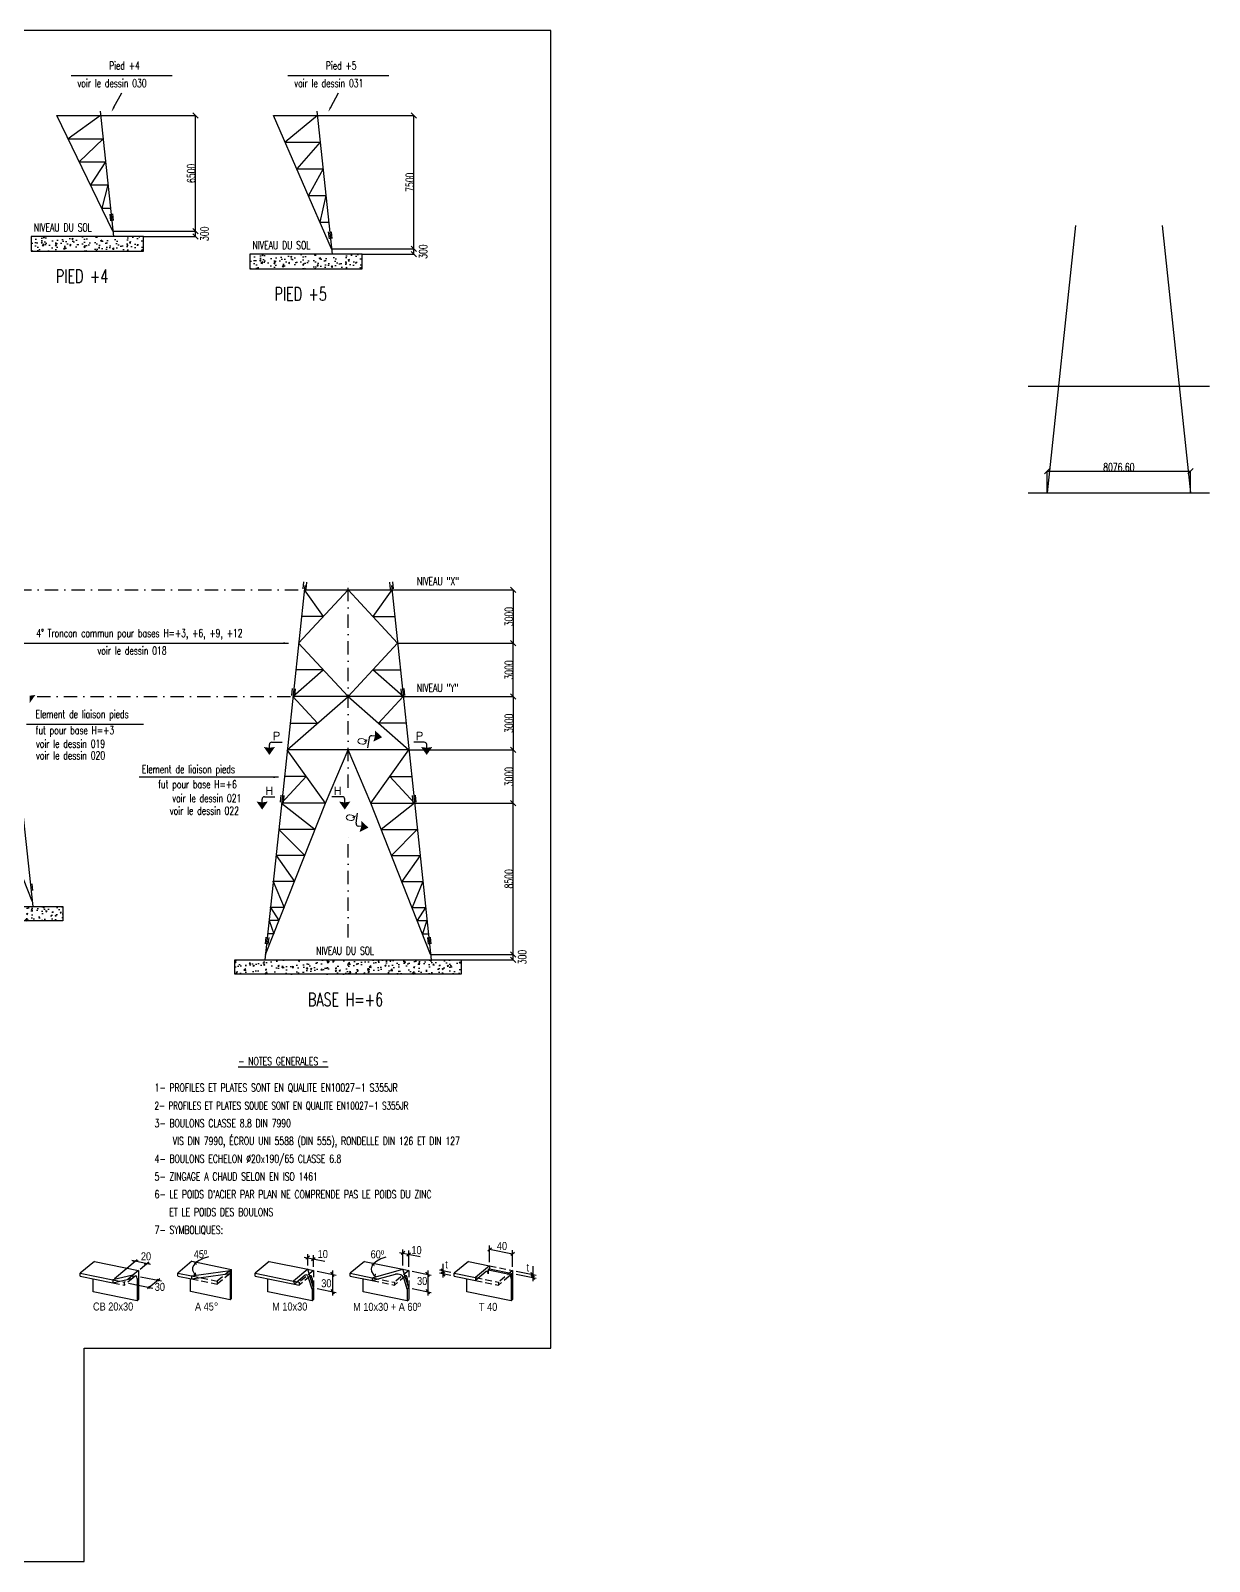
# Model space of a CAD drawing. Header units: metres. Extents: x 3750 to 162459, y 750 to 86850.
# Drawn here: x 96141 to 162459, y 750 to 86850 of the extents above; entities that cross this region are included whole.
import ezdxf
from ezdxf.enums import TextEntityAlignment as Align

# ---------------------------------------------------------------- set-up
doc = ezdxf.new("R2010")
doc.units = ezdxf.units.M
doc.header["$LTSCALE"] = 1500
for name, pattern in [('DASHDOT', [1, 0.5, -0.25, 0, -0.25]), ('HIDDEN', [0.375, 0.25, -0.125]), ('TRATTEGGIATA', [19.05, 12.7, -6.35]), ('TRATTOPUNTO', [25.4, 12.7, -6.35, 0, -6.35])]:
    doc.linetypes.add(name, pattern=pattern)
for name, color, linetype in [('20', 7, 'Continuous'), ('25', 7, 'Continuous'), ('ASSI', 3, 'Continuous'), ('LM', 7, 'Continuous'), ('LS', 7, 'Continuous'), ('LSP', 1, 'Continuous'), ('MZ', 6, 'DASHDOT'), ('QT_MPR', 7, 'Continuous'), ('REDUNDANT', 6, 'TRATTEGGIATA'), ('TXT1', 7, 'Continuous')]:
    doc.layers.add(name, color=color, linetype=linetype)
doc.styles.add('1', font='romans', dxfattribs={"width": 0.7, "height": 45})
doc.styles.add('RD', font='ROMAND8.SHX', dxfattribs={"width": 0.7})
doc.styles.add('RS', font='ROMANS8.shx', dxfattribs={"width": 0.7})
doc.styles.add('txt', font='')
doc.styles.get('txt').set_extended_font_data('Arial Narrow')
doc.dimstyles.new('TRATTO', dxfattribs={"dimscale": 0, "dimtxt": 450, "dimasz": 300, "dimexe": 0, "dimexo": 0.06, "dimgap": 5, "dimtad": 1, "dimzin": 0, "dimdsep": 46, "dimtxsty": 'RS', "dimblk1": 'OBLIQUE', "dimblk2": 'OBLIQUE', "dimsah": 1, "dimcen": 0.09, "dimclrd": 2, "dimclre": 2, "dimclrt": 7, "dimadec": 0, "dimazin": 0, "dimtfac": 1, "dimtix": 1, "dimtmove": 2, "dimatfit": 3, "dimfxl": 1, "dimtolj": 1, "dimtzin": 0, "dimarcsym": 0})

# ---------------------------------------------------------------- blocks, each defined once
blk = doc.blocks.new('_OBLIQUE')
at = {"color": 0, "linetype": 'ByBlock'}
blk.add_line((-0.5, -0.5), (0.5, 0.5), dxfattribs=at)
blk = doc.blocks.new('*D31')
at = {"layer": 'DEFPOINTS', "color": 0, "transparency": 16777216}
for p in [(118644, 34890), (120369, 34590), (123282, 34890)]:
    blk.add_point(p, dxfattribs=at)
at = {"layer": 'LM', "color": 2, "lineweight": -2, "transparency": 16777216}
for p, q in [((118644, 34890), (123282, 34890)), ((120369, 34590), (123282, 34590)), ((123282, 34590), (123282, 34890))]:
    blk.add_line(p, q, dxfattribs=at)
at = {"layer": 'LM', "color": 2, "lineweight": -2, "transparency": 16777216, "xscale": 300, "yscale": 300, "zscale": 300}
for p, rotation in [((123282, 34890), 90), ((123282, 34590), 270)]:
    blk.add_blockref('_OBLIQUE', p, dxfattribs=dict(at, rotation=rotation))
at = {"layer": 'LM', "color": 7, "transparency": 16777216, "insert": (123797, 34740), "char_height": 450, "attachment_point": 5, "rotation": 90, "style": 'RS'}
blk.add_mtext('\\A1;300', dxfattribs=at)
blk = doc.blocks.new('*D30')
at = {"color": 2, "lineweight": -2, "transparency": 16777216}
for p, q in [((117739, 43390), (123282, 43390)), ((123282, 34890), (123282, 43390)), ((118644, 34890), (123282, 34890))]:
    blk.add_line(p, q, dxfattribs=at)
at = {"layer": 'DEFPOINTS', "color": 0, "transparency": 16777216}
for p in [(117739, 43390), (123282, 43390), (118644, 34890)]:
    blk.add_point(p, dxfattribs=at)
at = {"color": 2, "lineweight": -2, "transparency": 16777216, "xscale": 300, "yscale": 300, "zscale": 300}
for p, rotation in [((123282, 43390), 90), ((123282, 34890), 270)]:
    blk.add_blockref('_OBLIQUE', p, dxfattribs=dict(at, rotation=rotation))
at = {"color": 7, "transparency": 16777216, "insert": (123052, 39140), "char_height": 450, "attachment_point": 5, "rotation": 90, "style": 'RS'}
blk.add_mtext('\\A1;8500', dxfattribs=at)
blk = doc.blocks.new('*D32')
at = {"layer": 'DEFPOINTS', "color": 0, "transparency": 16777216}
for p in [(117420, 46390), (123282, 46390), (117739, 43390)]:
    blk.add_point(p, dxfattribs=at)
at = {"layer": 'LS', "color": 2, "lineweight": -2, "transparency": 16777216}
for p, q in [((117420, 46390), (123282, 46390)), ((123282, 43390), (123282, 46390)), ((117739, 43390), (123282, 43390))]:
    blk.add_line(p, q, dxfattribs=at)
at = {"layer": 'LS', "color": 2, "lineweight": -2, "transparency": 16777216, "xscale": 300, "yscale": 300, "zscale": 300}
for p, rotation in [((123282, 46390), 90), ((123282, 43390), 270)]:
    blk.add_blockref('_OBLIQUE', p, dxfattribs=dict(at, rotation=rotation))
at = {"layer": 'LS', "color": 7, "transparency": 16777216, "insert": (123052, 44890), "char_height": 450, "attachment_point": 5, "rotation": 90, "style": 'RS'}
blk.add_mtext('\\A1;3000', dxfattribs=at)
blk = doc.blocks.new('*D38')
at = {"layer": 'DEFPOINTS', "color": 0, "transparency": 16777216}
for p in [(117101, 49390), (117420, 46390), (123282, 46390)]:
    blk.add_point(p, dxfattribs=at)
at = {"layer": 'LS', "color": 2, "lineweight": -2, "transparency": 16777216}
for p, q in [((117101, 49390), (123282, 49390)), ((123282, 49390), (123282, 46390)), ((117420, 46390), (123282, 46390))]:
    blk.add_line(p, q, dxfattribs=at)
at = {"layer": 'LS', "color": 2, "lineweight": -2, "transparency": 16777216, "xscale": 300, "yscale": 300, "zscale": 300}
for p, rotation in [((123282, 49390), 90), ((123282, 46390), 270)]:
    blk.add_blockref('_OBLIQUE', p, dxfattribs=dict(at, rotation=rotation))
at = {"layer": 'LS', "color": 7, "transparency": 16777216, "insert": (123052, 47890), "char_height": 450, "attachment_point": 5, "rotation": 90, "style": 'RS'}
blk.add_mtext('\\A1;3000', dxfattribs=at)
blk = doc.blocks.new('*D49')
at = {"layer": 'DEFPOINTS', "color": 0, "transparency": 16777216}
for p in [(100770, 75571), (102496, 75271), (105409, 75571)]:
    blk.add_point(p, dxfattribs=at)
at = {"layer": 'LM', "color": 2, "lineweight": -2, "transparency": 16777216}
for p, q in [((100770, 75571), (105409, 75571)), ((102496, 75271), (105409, 75271)), ((105409, 75271), (105409, 75571))]:
    blk.add_line(p, q, dxfattribs=at)
at = {"layer": 'LM', "color": 2, "lineweight": -2, "transparency": 16777216, "xscale": 300, "yscale": 300, "zscale": 300}
for p, rotation in [((105409, 75571), 90), ((105409, 75271), 270)]:
    blk.add_blockref('_OBLIQUE', p, dxfattribs=dict(at, rotation=rotation))
at = {"layer": 'LM', "color": 7, "transparency": 16777216, "insert": (105923, 75421), "char_height": 450, "attachment_point": 5, "rotation": 90, "style": 'RS'}
blk.add_mtext('\\A1;300', dxfattribs=at)
blk = doc.blocks.new('*D48')
at = {"color": 2, "lineweight": -2, "transparency": 16777216}
for p, q in [((100079, 82071), (105409, 82071)), ((105409, 75571), (105409, 82071)), ((100770, 75571), (105409, 75571))]:
    blk.add_line(p, q, dxfattribs=at)
at = {"layer": 'DEFPOINTS', "color": 0, "transparency": 16777216}
for p in [(100079, 82071), (105409, 82071), (100770, 75571)]:
    blk.add_point(p, dxfattribs=at)
at = {"color": 2, "lineweight": -2, "transparency": 16777216, "xscale": 300, "yscale": 300, "zscale": 300}
for p, rotation in [((105409, 82071), 90), ((105409, 75571), 270)]:
    blk.add_blockref('_OBLIQUE', p, dxfattribs=dict(at, rotation=rotation))
at = {"color": 7, "transparency": 16777216, "insert": (105179, 78821), "char_height": 450, "attachment_point": 5, "rotation": 90, "style": 'RS'}
blk.add_mtext('\\A1;6500', dxfattribs=at)
blk = doc.blocks.new('*D51')
at = {"layer": 'DEFPOINTS', "color": 0, "transparency": 16777216}
for p in [(113070, 74571), (114796, 74271), (117709, 74571)]:
    blk.add_point(p, dxfattribs=at)
at = {"layer": 'LM', "color": 2, "lineweight": -2, "transparency": 16777216}
for p, q in [((113070, 74571), (117709, 74571)), ((114796, 74271), (117709, 74271)), ((117709, 74271), (117709, 74571))]:
    blk.add_line(p, q, dxfattribs=at)
at = {"layer": 'LM', "color": 2, "lineweight": -2, "transparency": 16777216, "xscale": 300, "yscale": 300, "zscale": 300}
for p, rotation in [((117709, 74571), 90), ((117709, 74271), 270)]:
    blk.add_blockref('_OBLIQUE', p, dxfattribs=dict(at, rotation=rotation))
at = {"layer": 'LM', "color": 7, "transparency": 16777216, "insert": (118223, 74421), "char_height": 450, "attachment_point": 5, "rotation": 90, "style": 'RS'}
blk.add_mtext('\\A1;300', dxfattribs=at)
blk = doc.blocks.new('*D50')
at = {"color": 2, "lineweight": -2, "transparency": 16777216}
for p, q in [((112166, 82071), (117709, 82071)), ((117709, 74571), (117709, 82071)), ((113070, 74571), (117709, 74571))]:
    blk.add_line(p, q, dxfattribs=at)
at = {"layer": 'DEFPOINTS', "color": 0, "transparency": 16777216}
for p in [(112166, 82071), (117709, 82071), (113070, 74571)]:
    blk.add_point(p, dxfattribs=at)
at = {"color": 2, "lineweight": -2, "transparency": 16777216, "xscale": 300, "yscale": 300, "zscale": 300}
for p, rotation in [((117709, 82071), 90), ((117709, 74571), 270)]:
    blk.add_blockref('_OBLIQUE', p, dxfattribs=dict(at, rotation=rotation))
at = {"color": 7, "transparency": 16777216, "insert": (117479, 78321), "char_height": 450, "attachment_point": 5, "rotation": 90, "style": 'RS'}
blk.add_mtext('\\A1;7500', dxfattribs=at)
blk = doc.blocks.new('*D69')
at = {"layer": 'DEFPOINTS', "color": 0, "transparency": 16777216}
for p in [(116782, 52390), (123282, 52390), (117739, 49390)]:
    blk.add_point(p, dxfattribs=at)
at = {"layer": 'LS', "color": 2, "lineweight": -2, "transparency": 16777216}
for p, q in [((116782, 52390), (123282, 52390)), ((123282, 49390), (123282, 52390)), ((117739, 49390), (123282, 49390))]:
    blk.add_line(p, q, dxfattribs=at)
at = {"layer": 'LS', "color": 2, "lineweight": -2, "transparency": 16777216, "xscale": 300, "yscale": 300, "zscale": 300}
for p, rotation in [((123282, 52390), 90), ((123282, 49390), 270)]:
    blk.add_blockref('_OBLIQUE', p, dxfattribs=dict(at, rotation=rotation))
at = {"layer": 'LS', "color": 7, "transparency": 16777216, "insert": (123052, 50890), "char_height": 450, "attachment_point": 5, "rotation": 90, "style": 'RS'}
blk.add_mtext('\\A1;3000', dxfattribs=at)
blk = doc.blocks.new('*D68')
at = {"layer": 'DEFPOINTS', "color": 0, "transparency": 16777216}
for p in [(116463, 55390), (116782, 52390), (123282, 52390)]:
    blk.add_point(p, dxfattribs=at)
at = {"layer": 'LS', "color": 2, "lineweight": -2, "transparency": 16777216}
for p, q in [((116463, 55390), (123282, 55390)), ((123282, 55390), (123282, 52390)), ((116782, 52390), (123282, 52390))]:
    blk.add_line(p, q, dxfattribs=at)
at = {"layer": 'LS', "color": 2, "lineweight": -2, "transparency": 16777216, "xscale": 300, "yscale": 300, "zscale": 300}
for p, rotation in [((123282, 55390), 90), ((123282, 52390), 270)]:
    blk.add_blockref('_OBLIQUE', p, dxfattribs=dict(at, rotation=rotation))
at = {"layer": 'LS', "color": 7, "transparency": 16777216, "insert": (123052, 53890), "char_height": 450, "attachment_point": 5, "rotation": 90, "style": 'RS'}
blk.add_mtext('\\A1;3000', dxfattribs=at)
blk = doc.blocks.new('*D80')
at = {"layer": 'DEFPOINTS', "color": 0, "transparency": 16777216}
for p in [(161403, 62062), (153327, 60843), (161403, 60843)]:
    blk.add_point(p, dxfattribs=at)
at = {"layer": 'LS', "color": 2, "lineweight": -2, "transparency": 16777216}
for p, q in [((153327, 60843), (153327, 62062)), ((153327, 62062), (161403, 62062)), ((161403, 60843), (161403, 62062))]:
    blk.add_line(p, q, dxfattribs=at)
at = {"layer": 'LS', "color": 2, "lineweight": -2, "transparency": 16777216, "xscale": 300, "yscale": 300, "zscale": 300, "rotation": 180}
blk.add_blockref('_OBLIQUE', (153327, 62062), dxfattribs=at)
at = {"layer": 'LS', "color": 2, "lineweight": -2, "transparency": 16777216, "xscale": 300, "yscale": 300, "zscale": 300}
blk.add_blockref('_OBLIQUE', (161403, 62062), dxfattribs=at)
at = {"layer": 'LS', "color": 7, "transparency": 16777216, "insert": (157365, 62292), "char_height": 450, "attachment_point": 5, "style": 'RS'}
blk.add_mtext('\\A1;8076.60', dxfattribs=at)

msp = doc.modelspace()

# ---------------------------------------------------------------- hatches: boundary and pattern name
at = {"layer": 'LS'}
h = msp.add_hatch(dxfattribs=at)
h.set_pattern_fill('AR-CONC', color=3, scale=112.501668, style=0)
h.set_pattern_definition([(50, (-293523.1, 4144.8), (806.9297, -70.5972), [84.3763, -928.1388]), (355, (-293523.1, 4144.8), (-156.0976, 846.2287), [67.501, -742.511]), (100.4514, (-293455.9, 4138.9), (650.8327, 775.631), [71.7088, -788.7966]), (46.1842, (-293523.1, 4369.8), (1200.664, -186.2117), [126.5644, -1392.208]), (96.6356, (-293423.1, 4354.3), (1051.511, 1095.899), [107.563, -1183.1947]), (351.1842, (-293523.1, 4369.8), (1051.5103, 1095.8997), [101.2515, -1113.7665]), (21, (-293410.6, 4313.6), (671.5304, -452.953), [84.3763, -928.1388]), (326, (-293410.6, 4313.6), (273.7338, 815.8059), [67.501, -742.511]), (71.4514, (-293354.65, 4275.8), (945.2645, 362.8522), [71.7088, -788.7966]), (37.5, (-293523.12, 4144.82), (13.68004, 374.51114), [0, -733.5109, 0, -753.7612, 0, -745.32355]), (7.5, (-293523.1, 4144.8), (295.9576, 443.71976), [0, -429.75637, 0, -716.63563, 0, -284.0667]), (327.5, (-293774, 4144.82), (600.55915, -25.3746), [0, -281.25417, 0, -877.513, 0, -1164.39227]), (317.5, (-293886.5, 4144.8), (656.0942, 112.6198), [0, -365.6304, 0, -582.75864, 0, -826.8873])])
h.paths.add_polyline_path([(96179.693, 75271.336), (96179.693, 74451.305), (102495.793, 74451.305), (102495.793, 75271.336)])
h = msp.add_hatch(dxfattribs=at)
h.set_pattern_fill('AR-CONC', color=3, scale=112.501668, style=0)
h.set_pattern_definition([(50, (-281223.1, 3144.8), (806.9297, -70.5972), [84.3763, -928.1388]), (355, (-281223.1, 3144.8), (-156.0976, 846.2287), [67.501, -742.511]), (100.4514, (-281155.9, 3138.9), (650.8327, 775.631), [71.7088, -788.7966]), (46.1842, (-281223.1, 3369.8), (1200.664, -186.2117), [126.5644, -1392.208]), (96.6356, (-281123.1, 3354.3), (1051.511, 1095.899), [107.563, -1183.1947]), (351.1842, (-281223.1, 3369.8), (1051.5103, 1095.8997), [101.2515, -1113.7665]), (21, (-281110.6, 3313.6), (671.5304, -452.953), [84.3763, -928.1388]), (326, (-281110.6, 3313.6), (273.7338, 815.8059), [67.501, -742.511]), (71.4514, (-281054.65, 3275.8), (945.2645, 362.8522), [71.7088, -788.7966]), (37.5, (-281223.1, 3144.82), (13.68004, 374.51114), [0, -733.5109, 0, -753.7612, 0, -745.32355]), (7.5, (-281223.1, 3144.8), (295.9576, 443.71976), [0, -429.75637, 0, -716.63563, 0, -284.0667]), (327.5, (-281474, 3144.82), (600.55915, -25.3746), [0, -281.25417, 0, -877.513, 0, -1164.39227]), (317.5, (-281586.5, 3144.8), (656.0942, 112.6198), [0, -365.6304, 0, -582.75864, 0, -826.8873])])
h.paths.add_polyline_path([(108479.695, 74271.336), (108479.695, 73451.305), (114795.795, 73451.305), (114795.795, 74271.336)])
h = msp.add_hatch(dxfattribs=at)
h.set_pattern_fill('AR-CONC', color=3, scale=112.501668, style=0)
h.set_pattern_definition([(50, (-263874.8, -33536.5), (806.9297, -70.5972), [84.3763, -928.1388]), (355, (-263874.8, -33536.5), (-156.0976, 846.2287), [67.501, -742.511]), (100.4514, (-263807.5, -33542.4), (650.8327, 775.631), [71.7088, -788.7966]), (46.1842, (-263874.8, -33311.5), (1200.664, -186.2117), [126.5644, -1392.208]), (96.6356, (-263774.7, -33327), (1051.511, 1095.899), [107.563, -1183.1947]), (351.1842, (-263874.8, -33311.5), (1051.5103, 1095.8997), [101.2515, -1113.7665]), (21, (-263762.3, -33367.75), (671.5304, -452.953), [84.3763, -928.1388]), (326, (-263762.3, -33367.75), (273.7338, 815.8059), [67.501, -742.511]), (71.4514, (-263706.3, -33405.5), (945.2645, 362.8522), [71.7088, -788.7966]), (37.5, (-263874.77, -33536.5), (13.68004, 374.51114), [0, -733.5109, 0, -753.7612, 0, -745.32355]), (7.5, (-263874.77, -33536.5), (295.9576, 443.71976), [0, -429.75637, 0, -716.63563, 0, -284.0667]), (327.5, (-264125.65, -33536.5), (600.55915, -25.3746), [0, -281.2542, 0, -877.513, 0, -1164.39227]), (317.5, (-264238.15, -33536.5), (656.0942, 112.6198), [0, -365.6304, 0, -582.75864, 0, -826.8873])])
h.paths.add_polyline_path([(97951.049, 37590.019), (85848.887, 37590.019), (85848.887, 36769.988), (97951.049, 36769.988)])
h = msp.add_hatch(dxfattribs=at)
h.set_pattern_fill('AR-CONC', color=3, scale=112.501668, style=0)
h.set_pattern_definition([(50, (-242094.95, -36536.5), (806.9297, -70.5972), [84.3763, -928.1388]), (355, (-242094.95, -36536.5), (-156.0976, 846.2287), [67.501, -742.511]), (100.4514, (-242027.7, -36542.4), (650.8327, 775.631), [71.7088, -788.7966]), (46.1842, (-242095, -36311.5), (1200.664, -186.2117), [126.5644, -1392.208]), (96.6356, (-241994.9, -36327), (1051.511, 1095.899), [107.563, -1183.1947]), (351.1842, (-242095, -36311.5), (1051.5103, 1095.8997), [101.2515, -1113.7665]), (21, (-241982.45, -36367.75), (671.5304, -452.953), [84.3763, -928.1388]), (326, (-241982.45, -36367.75), (273.7338, 815.8059), [67.501, -742.511]), (71.4514, (-241926.5, -36405.5), (945.2645, 362.8522), [71.7088, -788.7966]), (37.5, (-242094.95, -36536.5), (13.68004, 374.51114), [0, -733.5109, 0, -753.7612, 0, -745.32355]), (7.5, (-242094.95, -36536.5), (295.9576, 443.71976), [0, -429.75637, 0, -716.63563, 0, -284.0667]), (327.5, (-242345.83, -36536.5), (600.55915, -25.3746), [0, -281.2542, 0, -877.513, 0, -1164.39227]), (317.5, (-242458.33, -36536.5), (656.0942, 112.6198), [0, -365.6304, 0, -582.75864, 0, -826.8873])])
h.paths.add_polyline_path([(120369.166, 34590.019), (107628.705, 34590.019), (107628.705, 33769.988), (120369.166, 33769.988)])

# ---------------------------------------------------------------- linework, layer by layer
at = {"color": 6}
for p, q in [((100770.244, 75571.336), (97614.924, 82071.336)), ((97614.924, 82071.336), (100078.754, 82071.336)), ((113070.245, 74571.336), (109808.543, 82071.336)), ((109808.543, 82071.336), (112272.373, 82071.336)), ((111215.957, 52390.019), (113998.935, 55390.019)), ((111535.106, 55390.019), (116462.765, 55390.019)), ((111535.106, 55390.019), (112607.446, 53890.019)), ((113998.935, 55390.019), (116781.914, 52390.019)), ((116462.765, 55390.019), (115390.425, 53890.019)), ((112607.446, 53890.019), (111375.531, 53890.019)), ((115390.425, 53890.019), (116622.34, 53890.019)), ((113998.935, 49390.019), (111215.957, 52390.019)), ((113998.935, 49390.019), (116781.914, 52390.019)), ((110896.808, 49390.019), (112607.446, 50890.019)), ((112607.446, 50890.019), (111056.382, 50890.019)), ((117101.063, 49390.019), (115390.425, 50890.019)), ((115390.425, 50890.019), (116941.489, 50890.019)), ((110577.659, 46390.019), (113998.935, 49390.019)), ((117101.063, 49390.019), (110896.808, 49390.019)), ((112288.297, 47890.019), (110896.808, 49390.019)), ((113998.935, 49390.019), (117420.212, 46390.019)), ((115709.574, 47890.019), (117101.063, 49390.019)), ((110737.233, 47890.019), (112288.297, 47890.019)), ((117260.638, 47890.019), (115709.574, 47890.019)), ((117420.212, 46390.019), (110577.659, 46390.019)), ((112722.34, 43390.019), (110577.659, 46390.019)), ((112722.34, 43390.019), (113998.935, 46390.019)), ((115275.531, 43390.019), (113998.935, 46390.019)), ((115275.531, 43390.019), (117420.212, 46390.019)), ((110258.51, 43390.019), (111649.999, 44890.019)), ((111649.999, 44890.019), (110418.084, 44890.019)), ((117739.361, 43390.019), (116347.872, 44890.019)), ((116347.872, 44890.019), (117579.786, 44890.019))]:
    msp.add_line(p, q, dxfattribs=at)
at = {"color": 6, "ltscale": 0.01}
for p, q in [((100053.01, 82313.333), (100802.158, 75271.336)), ((112246.629, 82313.333), (113102.16, 74271.336)), ((100588.528, 76523.216), (100628.887, 76143.846)), ((100747.631, 76540.142), (100787.989, 76160.771)), ((154927.114, 75884.981), (153326.902, 60842.985)), ((159803.285, 75884.981), (161403.497, 60842.985)), ((112888.53, 75523.216), (112928.889, 75143.846)), ((113047.632, 75540.142), (113087.991, 75160.771)), ((111560.85, 55632.015), (110924.353, 49648.941)), ((111502.378, 55838.627), (111462.02, 55459.256)), ((111661.481, 55821.701), (111621.122, 55442.33)), ((116336.39, 55821.701), (116376.749, 55442.33)), ((116437.021, 55632.015), (117073.518, 49648.941)), ((116495.492, 55838.627), (116535.851, 55459.256)), ((110924.353, 49648.941), (110286.055, 43648.941)), ((110864.081, 49838.627), (110823.722, 49459.256)), ((111023.183, 49821.701), (110982.824, 49442.33)), ((116974.688, 49821.701), (117015.047, 49442.33)), ((117073.518, 49648.941), (117711.816, 43648.941)), ((117133.79, 49838.627), (117174.149, 49459.256)), ((95293.7, 46648.941), (96257.415, 37590.019)), ((96225.5, 37890.019), (92857.415, 46390.019)), ((110286.055, 43648.941), (109322.34, 34590.019)), ((109354.255, 34890.019), (112722.34, 43390.019)), ((110225.783, 43838.627), (110185.424, 43459.256)), ((112722.34, 43390.019), (110258.51, 43390.019)), ((110258.51, 43390.019), (112141.18, 41923.352)), ((110384.885, 43821.701), (110344.526, 43442.33)), ((118643.616, 34890.019), (115275.531, 43390.019)), ((115275.531, 43390.019), (117739.361, 43390.019)), ((117739.361, 43390.019), (115856.691, 41923.352)), ((117612.986, 43821.701), (117653.345, 43442.33)), ((117711.816, 43648.941), (118675.531, 34590.019)), ((117772.088, 43838.627), (117812.447, 43459.256)), ((112141.18, 41923.352), (110102.482, 41923.352)), ((110102.482, 41923.352), (111560.02, 40456.686)), ((115856.691, 41923.352), (117895.389, 41923.352)), ((117895.389, 41923.352), (116437.851, 40456.686)), ((111560.02, 40456.686), (109946.453, 40456.686)), ((109946.453, 40456.686), (110978.86, 38990.019)), ((116437.851, 40456.686), (118051.418, 40456.686)), ((118051.418, 40456.686), (117019.011, 38990.019)), ((96202.887, 38858.825), (96243.245, 38479.454)), ((110978.86, 38990.019), (109790.425, 38990.019)), ((109790.425, 38990.019), (110397.701, 37523.352)), ((117019.011, 38990.019), (118207.446, 38990.019)), ((118207.446, 38990.019), (117600.17, 37523.352)), ((110397.701, 37523.352), (109634.396, 37523.352)), ((109634.396, 37523.352), (110107.121, 36790.019)), ((117600.17, 37523.352), (118363.474, 37523.352)), ((118363.474, 37523.352), (117890.75, 36790.019)), ((110107.121, 36790.019), (109556.382, 36790.019)), ((109556.382, 36790.019), (109816.541, 36056.686)), ((117890.75, 36790.019), (118441.489, 36790.019)), ((118441.489, 36790.019), (118181.33, 36056.686)), ((109376.868, 35858.825), (109336.509, 35479.454)), ((109816.541, 36056.686), (109478.368, 36056.686)), ((109816.541, 36056.686), (109478.368, 36056.686)), ((109535.97, 35841.899), (109495.611, 35462.528)), ((118181.33, 36056.686), (118519.503, 36056.686)), ((118461.901, 35841.899), (118502.26, 35462.528)), ((118621.003, 35858.825), (118661.362, 35479.454))]:
    msp.add_line(p, q, dxfattribs=at)
at = {"ltscale": 0.01}
for p in [(109790.425, 38990.019), (118207.446, 38990.019), (109634.396, 37523.352), (118363.474, 37523.352), (109478.368, 36056.686), (109478.368, 36056.686), (118519.503, 36056.686)]:
    msp.add_point(p, dxfattribs=at)
at = {"layer": '20', "color": 4, "linetype": 'Continuous'}
for p, q in [((116885.691, 18131.252), (118049.211, 17894.732)), ((117188.451, 18172.292), (116986.491, 18008.132)), ((117087.651, 17385.692), (117087.651, 18295.412)), ((117309.411, 17942.612), (117511.371, 18106.772)), ((117410.211, 17320.172), (117410.211, 18229.532)), ((121865.446, 18221.972), (122066.686, 18385.772)), ((121966.246, 17582.612), (121966.246, 18508.892)), ((121966.246, 18303.692), (123257.566, 18041.252)), ((123358.006, 18123.332), (123156.766, 17959.532)), ((123257.566, 17319.812), (123257.566, 18246.452)), ((100868.65, 16666.052), (102138.01, 17725.532)), ((101836.69, 17683.412), (102886.09, 17469.932)), ((102189.49, 17663.252), (101887.81, 17621.492)), ((102302.53, 17192.732), (102783.85, 17594.132)), ((102533.65, 17490.092), (102834.97, 17531.852)), ((111528.259, 17869.172), (112691.779, 17632.652)), ((111831.019, 17910.212), (111629.059, 17746.052)), ((111729.859, 17386.052), (111729.859, 18033.332)), ((111951.979, 17680.532), (112153.939, 17844.692)), ((112052.779, 17320.532), (112052.779, 17967.452)), ((119344.726, 16717.532), (119344.726, 17489.372)), ((124389.046, 17355.812), (124389.046, 16515.932)), ((101652.73, 16403.252), (103026.13, 16123.892)), ((102325.93, 16762.172), (103504.21, 16522.772)), ((103401.97, 16646.972), (102724.81, 16081.772)), ((103353.37, 16501.892), (103251.49, 16626.092)), ((112254.739, 17074.292), (113327.539, 16856.132)), ((113226.379, 16774.412), (113024.779, 17020.292)), ((113125.579, 17102.372), (113125.579, 15708.092)), ((117612.171, 17073.932), (118684.971, 16855.772)), ((118583.811, 16774.052), (118382.571, 17019.932)), ((118483.011, 17102.012), (118483.011, 15707.732)), ((119773.126, 16999.772), (119143.126, 17127.932)), ((119773.126, 16835.612), (119143.126, 16963.772)), ((119445.526, 16963.772), (119244.286, 17209.652)), ((119244.286, 17045.492), (119445.526, 16799.972)), ((123459.166, 17073.932), (124590.646, 16843.892)), ((123459.166, 16909.772), (124590.646, 16680.092)), ((124489.846, 16762.172), (124287.886, 17007.692)), ((124287.886, 16843.892), (124489.846, 16598.012)), ((102773.41, 16227.212), (102875.29, 16103.012)), ((112254.739, 16090.052), (113327.539, 15872.252)), ((113024.779, 16036.052), (113226.379, 15790.172)), ((117612.171, 16089.692), (118684.971, 15871.892)), ((118382.571, 16035.692), (118583.811, 15789.812))]:
    msp.add_line(p, q, dxfattribs=at)
at = {"layer": '20', "color": 6, "linetype": 'HIDDEN'}
for p, q in [((100768.93, 16582.892), (101414.77, 16451.492)), ((100768.93, 16418.732), (101413.69, 16287.692)), ((101892.13, 16686.932), (101413.69, 16287.692)), ((101413.69, 16287.692), (101414.77, 16451.492)), ((101892.49, 16850.372), (101414.77, 16451.492))]:
    msp.add_line(p, q, dxfattribs=at)
at = {"layer": '20', "color": 4, "linetype": 'Continuous'}
for centre, major_axis, ratio, end_param in [((107205.929, 17203.645), (-1957.585, 0), 0.413674477, 6.744774619), ((117087.556, 17180.597), (-1787.845, 0), 0.45294919, 6.828785703)]:
    msp.add_ellipse(centre, major_axis=major_axis, ratio=ratio, start_param=5.28454907, end_param=end_param, dxfattribs=at)
for points in [[(105304.144, 17552.02), (105468.664, 17577.4), (105480.004, 17411.44)], [(115298.271, 17460.212), (115456.671, 17511.512), (115494.291, 17349.512)], [(105454.444, 17021.92), (105454.804, 16842.82), (105279.664, 16880.08)], [(115565.391, 16940.012), (115559.631, 16761.092), (115385.751, 16803.932)]]:
    msp.add_solid(points, dxfattribs=at)
at = {"layer": '25', "color": 7, "linetype": 'Continuous'}
for p, q in [((99732.13, 17623.292), (98935.81, 16958.732)), ((99732.13, 17620.052), (102211.09, 17116.412)), ((105216.124, 17632.12), (104419.804, 16967.2)), ((105216.124, 17628.52), (107442.364, 17176.36)), ((109566.979, 17623.652), (108770.659, 16959.092)), ((109566.979, 17620.412), (111729.859, 17180.852)), ((114924.771, 17623.652), (114128.091, 16958.732)), ((114924.771, 17620.052), (117087.651, 17180.492)), ((120771.766, 17623.292), (119975.086, 16958.732)), ((120771.766, 17620.052), (121966.246, 17377.412)), ((121966.246, 17377.412), (121169.566, 16712.492)), ((121966.246, 17377.412), (121966.246, 17213.252)), ((98935.81, 16794.572), (98935.81, 16958.732)), ((98935.81, 16955.492), (100768.93, 16582.532)), ((98935.81, 16791.332), (100768.93, 16418.732)), ((99652.57, 15916.892), (99652.57, 16645.532)), ((101892.49, 16850.372), (100768.93, 16582.892)), ((100768.93, 16418.732), (101892.49, 16686.572)), ((100768.93, 16582.892), (100768.93, 16418.732)), ((102211.09, 17116.412), (101892.49, 16850.372)), ((101892.49, 16850.372), (101892.49, 16686.572)), ((102019.93, 16792.772), (101904.37, 16696.652)), ((102131.53, 16656.332), (102131.53, 15409.652)), ((102211.09, 17116.412), (102211.09, 15476.252)), ((104419.804, 16803.04), (104419.804, 16967.2)), ((104419.804, 16963.96), (105193.084, 16806.64)), ((104419.804, 16799.8), (105193.084, 16642.84)), ((105136.564, 15925.36), (105136.564, 16654.36)), ((105193.084, 16806.64), (107362.804, 17109.76)), ((105193.084, 16642.84), (107362.804, 16945.6)), ((105193.084, 16806.64), (105193.084, 16642.84)), ((107362.804, 17109.76), (107442.364, 17176.36)), ((107362.804, 16945.6), (107362.804, 17109.958)), ((107362.804, 16945.6), (107442.364, 17012.2)), ((107362.917, 16945.691), (107362.917, 15469.356)), ((107442.364, 15535.866), (107442.364, 17176.36)), ((108770.659, 16794.932), (108770.659, 16959.092)), ((108770.659, 16955.852), (110933.539, 16516.292)), ((108770.659, 16791.692), (110987.179, 16341.332)), ((109487.419, 15917.252), (109487.419, 16645.892)), ((111729.859, 17180.852), (110933.539, 16516.292)), ((110933.539, 16516.292), (110987.179, 16341.332)), ((111592.699, 16846.412), (110987.179, 16341.332)), ((112052.779, 16131.092), (111729.859, 17180.852)), ((111973.219, 16064.852), (111775.579, 16707.092)), ((114128.091, 16794.572), (114128.091, 16958.732)), ((114128.091, 16955.492), (115358.931, 16705.292)), ((114128.091, 16791.332), (115358.931, 16541.132)), ((114844.851, 15916.892), (114844.851, 16645.532)), ((115358.931, 16705.292), (117087.651, 17180.492)), ((115358.931, 16541.132), (116672.571, 16902.572)), ((115358.931, 16705.292), (115358.931, 16541.132)), ((117410.211, 16130.732), (117087.651, 17180.492)), ((117330.651, 16064.492), (117136.971, 16694.132)), ((119975.086, 16794.572), (119975.086, 16958.732)), ((119975.086, 16955.492), (121169.566, 16712.492)), ((119975.086, 16791.332), (121169.566, 16548.692)), ((120691.846, 15916.532), (120691.846, 16645.892)), ((121775.086, 17053.772), (121169.566, 16548.692)), ((121169.566, 16712.492), (121169.566, 16548.692)), ((121966.246, 17213.252), (121886.326, 17147.012)), ((121886.326, 17147.012), (123177.646, 16884.572)), ((121886.326, 17147.012), (121886.326, 16917.332)), ((121966.246, 17213.252), (123257.566, 16950.812)), ((123177.646, 16884.572), (123257.566, 16950.812)), ((123177.646, 16884.572), (123177.646, 15408.212)), ((123257.566, 16950.812), (123257.566, 15474.812)), ((102131.53, 15409.652), (99652.57, 15913.292)), ((107362.917, 15469.356), (105136.564, 15922.12)), ((107362.804, 15469.266), (107442.364, 15535.866)), ((111973.219, 15408.572), (109487.419, 15913.652)), ((112052.779, 16131.092), (111973.219, 16064.852)), ((111973.219, 16064.852), (111973.219, 15408.572)), ((112052.779, 16131.092), (112052.779, 15475.172)), ((117330.651, 15408.212), (114844.851, 15913.292)), ((117410.211, 16130.732), (117330.651, 16064.492)), ((117330.651, 16064.492), (117330.651, 15408.212)), ((117410.211, 16130.732), (117410.211, 15474.812)), ((123177.646, 15408.212), (120691.846, 15913.292)), ((102131.53, 15409.652), (102211.09, 15476.252)), ((111973.219, 15408.572), (112052.779, 15475.172)), ((117330.651, 15408.212), (117410.211, 15474.812)), ((123177.646, 15408.212), (123257.566, 15474.812))]:
    msp.add_line(p, q, dxfattribs=at)
at = {"layer": '25', "color": 6, "linetype": 'HIDDEN'}
for p, q in [((121966.246, 17377.412), (123257.566, 17114.972)), ((105193.084, 16806.64), (106645.667, 16511.426)), ((105193.084, 16642.84), (106645.667, 16347.626)), ((107362.804, 17109.958), (106645.667, 16511.426)), ((107362.504, 16945.558), (106645.667, 16347.626)), ((106645.667, 16511.426), (106645.667, 16347.626)), ((110933.539, 16516.292), (111256.099, 16450.412)), ((112052.779, 17115.332), (111256.099, 16450.412)), ((111861.619, 16791.692), (111256.099, 16286.612)), ((111256.099, 16450.412), (111256.099, 16286.612)), ((111729.859, 17180.852), (112052.779, 17115.332)), ((111973.219, 16655.252), (111973.219, 16064.852)), ((112052.779, 17115.332), (112052.779, 16131.092)), ((115358.931, 16705.292), (116613.891, 16450.052)), ((115358.931, 16541.132), (116613.891, 16286.252)), ((117410.211, 17114.972), (116613.891, 16450.052)), ((117219.051, 16791.332), (116613.891, 16286.252)), ((116613.891, 16450.052), (116613.891, 16286.252)), ((117087.651, 17180.492), (117410.211, 17114.972)), ((117330.651, 16654.892), (117330.651, 16064.492)), ((117410.211, 17114.972), (117410.211, 16130.732)), ((121169.566, 16712.492), (122460.886, 16450.052)), ((121169.566, 16548.692), (122460.886, 16286.252)), ((123257.566, 17114.972), (122460.886, 16450.052)), ((123066.046, 16791.332), (122460.886, 16286.252)), ((122460.886, 16450.052), (122460.886, 16286.252)), ((123177.646, 16654.892), (123177.646, 16556.252)), ((123257.566, 17114.972), (123257.566, 16950.812)), ((110987.179, 16341.332), (111256.099, 16286.612))]:
    msp.add_line(p, q, dxfattribs=at)
at = {"layer": '25', "color": 7, "linetype": 'Continuous'}
for centre, major_axis, ratio, start_param, end_param in [((102020.036, 16563.13), (50.191, 246.951), 0.403273343, 5.179216753, 6.750013079), ((111664.156, 16614.024), (-33.75, 249.73), 0.512733707, 5.024130383, 6.59492671), ((116739.314, 16585.07), (407.146, 72.272), 0.784234267, 0.117293398, 1.595352382), ((121774.907, 16824.196), (50.191, 246.951), 0.403273343, 5.179216753, 6.750013079)]:
    msp.add_ellipse(centre, major_axis=major_axis, ratio=ratio, start_param=start_param, end_param=end_param, dxfattribs=at)
at = {"layer": '25', "color": 6, "linetype": 'HIDDEN'}
for centre in [(111861.675, 16562.117), (117219.204, 16561.778), (123066.221, 16561.746)]:
    msp.add_ellipse(centre, major_axis=(50.191, 246.951), ratio=0.403273343, start_param=5.179216753, end_param=6.750013079, dxfattribs=at)
at = {"layer": 'ASSI', "linetype": 'TRATTOPUNTO', "ltscale": 2}
for p, q in [((101210.294, 75271.336), (99797.792, 75271.336)), ((113510.296, 74271.336), (112097.794, 74271.336))]:
    msp.add_line(p, q, dxfattribs=at)
at = {"layer": 'LS', "color": 6}
for p, q in [((98427.058, 84316.864), (104102.967, 84316.864)), ((110620.677, 84316.864), (116296.586, 84316.864)), ((95386.958, 52399.038), (110657.231, 52399.038)), ((110092.754, 44855.344), (102252.769, 44855.344))]:
    msp.add_line(p, q, dxfattribs=at)
at = {"layer": 'LS', "color": 3}
for p, q in [((152271.565, 66842.985), (162458.834, 66842.985)), ((152271.565, 60842.985), (162458.834, 60842.985))]:
    msp.add_line(p, q, dxfattribs=at)
at = {"layer": 'LS', "color": 8}
msp.add_lwpolyline([(3750, 86850), (3750, 750), (99150, 750), (99150, 12750), (125400, 12750), (125400, 86850), (3750, 86850)], close=True, dxfattribs=at)
at = {"layer": 'LS', "color": 6}
for points in [[(100828.59, 82540.345), (101265.012, 83352.773)], [(113022.209, 82540.345), (113458.631, 83352.773)], [(95918.332, 47847.651), (102498.43, 47847.651)]]:
    msp.add_lwpolyline(points, dxfattribs=at)
at = {"layer": 'LS', "color": 3}
for points in [[(102495.793, 75271.336), (96179.693, 75271.336), (96179.693, 74451.305), (102495.793, 74451.305)], [(114795.795, 74271.336), (108479.695, 74271.336), (108479.695, 73451.305), (114795.795, 73451.305)], [(85848.887, 37590.019), (97951.049, 37590.019), (97951.049, 36769.988), (85848.887, 36769.988)], [(107628.705, 34590.019), (120369.166, 34590.019), (120369.166, 33769.988), (107628.705, 33769.988)]]:
    msp.add_lwpolyline(points, close=True, dxfattribs=at)
at = {"layer": 'LS', "color": 6}
for points in [[(100872.638, 82516.684), (100686.623, 82276.063), (100784.543, 82564.007)], [(113066.256, 82516.684), (112880.242, 82276.063), (112978.162, 82564.007)], [(110357.231, 52349.038), (110657.231, 52399.038), (110357.231, 52449.038)], [(109792.754, 44805.344), (110092.754, 44855.344), (109792.754, 44905.344)]]:
    msp.add_solid(points, dxfattribs=at)
at = {"layer": 'LSP', "color": 3}
for p, q in [((109573.527, 46475.5), (109573.527, 46692.143)), ((109708.527, 46827.143), (110293.527, 46827.143)), ((115184.098, 47080.238), (115096.177, 46501.882)), ((115552.037, 47160.855), (115337.855, 47193.415)), ((118289.344, 46827.143), (117704.344, 46827.143)), ((118424.344, 46475.5), (118424.344, 46692.143)), ((109166.284, 43403.663), (109166.284, 43620.306)), ((109301.284, 43755.306), (109886.284, 43755.306)), ((113679.565, 43755.306), (113094.565, 43755.306)), ((113814.565, 43403.663), (113814.565, 43620.306)), ((114451.842, 42263.374), (114539.763, 42841.729)), ((114779.201, 42077.058), (114565.019, 42109.617))]:
    msp.add_line(p, q, dxfattribs=at)
for centre, start, end in [((109708.527, 46692.143), 90, 180), ((115317.565, 47059.948), 81.35611246, 171.35611246), ((118289.344, 46692.143), 0, 90), ((109301.284, 43620.306), 90, 180), ((113679.565, 43620.306), 0, 90), ((114585.308, 42243.084), 171.35611246, 261.35611246)]:
    msp.add_arc(centre, 135, start, end, dxfattribs=at)
for points in [[(96094.321, 49035.306), (96409.321, 49485.306), (96094.321, 49440.306)], [(115916.21, 47105.493), (115518.663, 47484.547), (115515.81, 47166.362)], [(109573.527, 46107.143), (109258.527, 46557.143), (109573.527, 46512.143)], [(109573.527, 46107.143), (109888.527, 46557.143), (109573.527, 46512.143)], [(115916.21, 47105.493), (115423.979, 46861.703), (115515.81, 47166.362)], [(118424.344, 46107.143), (118109.344, 46557.143), (118424.344, 46512.143)], [(118424.344, 46107.143), (118739.344, 46557.143), (118424.344, 46512.143)], [(109166.284, 43035.306), (108851.284, 43485.306), (109166.284, 43440.306)], [(109166.284, 43035.306), (109481.284, 43485.306), (109166.284, 43440.306)], [(113814.565, 43035.306), (113499.565, 43485.306), (113814.565, 43440.306)], [(113814.565, 43035.306), (114129.565, 43485.306), (113814.565, 43440.306)], [(115143.374, 42021.696), (114745.828, 42400.75), (114742.974, 42082.565)], [(115143.374, 42021.696), (114651.143, 41777.906), (114742.974, 42082.565)]]:
    msp.add_solid(points, dxfattribs=at)
at = {"layer": 'MZ'}
for p, q in [((113998.935, 44253.169), (113998.935, 56044.3)), ((89436.138, 55390.019), (111535.106, 55390.019)), ((95002.096, 49390.019), (110896.808, 49390.019)), ((113998.935, 35840.019), (113998.935, 41817.32))]:
    msp.add_line(p, q, dxfattribs=at)
at = {"layer": 'REDUNDANT'}
for p, q in [((100078.754, 82071.336), (98245.988, 80771.336)), ((112272.373, 82071.336), (110460.884, 80571.336)), ((98245.988, 80771.336), (100217.052, 80771.336)), ((100217.052, 80771.336), (98877.052, 79471.336)), ((110460.884, 80571.336), (112431.948, 80571.336)), ((112431.948, 80571.336), (111113.224, 79071.336)), ((98877.052, 79471.336), (100355.35, 79471.336)), ((100355.35, 79471.336), (99508.116, 78171.336)), ((111113.224, 79071.336), (112591.522, 79071.336)), ((112591.522, 79071.336), (111765.565, 77571.336)), ((99508.116, 78171.336), (100493.648, 78171.336)), ((100493.648, 78171.336), (100139.18, 76871.336)), ((111765.565, 77571.336), (112751.096, 77571.336)), ((112751.096, 77571.336), (112417.905, 76071.336)), ((100139.18, 76871.336), (100631.946, 76871.336)), ((112417.905, 76071.336), (112910.671, 76071.336))]:
    msp.add_line(p, q, dxfattribs=at)

# ---------------------------------------------------------------- texts
at = {"layer": '20', "color": 7, "linetype": 'Continuous', "style": 'txt'}
for s, p in [('20', (102631.93, 18133.052)), ('10', (112577.659, 18262.472)), ('10', (117851.931, 18482.432)), ('40', (122660.326, 18715.532)), ('30', (103412.05, 16414.052)), ('30', (112778.179, 16618.892))]:
    msp.add_text(s, height=450, dxfattribs=at).set_placement(p, align=Align.TOP_CENTER)
at = {"layer": '20', "color": 0, "linetype": 'Continuous', "style": 'txt'}
for s, rotation, p in [('45%%186', 1.03278056, (105695.396, 18253.967)), ('A 45°', 0.01155278, (106045.834, 15309.077))]:
    msp.add_text(s, height=450, rotation=rotation, dxfattribs=at).set_placement(p, align=Align.TOP_CENTER)
at = {"layer": '20', "color": 7, "linetype": 'Continuous', "style": 'txt'}
for s, rotation, p in [('60%%186', 0.13518611, (115650.548, 18247.278)), ('CB 20x30', 0.01155278, (100781.079, 15310.875)), ('M 10x30', 0.01155278, (110719.608, 15309.077)), ('M 10x30 + A 60º', 0.01155278, (116191.88, 15291.303)), ('T 40', 0.01155278, (121879.395, 15290.096))]:
    msp.add_text(s, height=450, rotation=rotation, dxfattribs=at).set_placement(p, align=Align.TOP_CENTER)
for s, p in [('t', (119470.006, 17453.012)), ('t', (124039.126, 17282.012)), ('30', (117881.451, 16523.492))]:
    msp.add_text(s, height=450, dxfattribs=at).set_placement(p, align=Align.MIDDLE_LEFT)
at = {"layer": 'LS', "style": 'RS', "width": 0.7}
for s, p in [('Pied +4', (100554.973, 84653.565)), ('Pied +5', (112748.591, 84653.565)), ('voir le dessin 030', (98779.771, 83669.784)), ('voir le dessin 031', (110973.39, 83669.784)), ('4° Troncon commun pour bases H=+3, +6, +9, +12', (96455.936, 52735.739)), ('voir le dessin 018', (99904.52, 51751.957)), ('Element de liaison pieds', (96417.14, 48184.351)), ('fut pour base H=+3', (96417.14, 47273.522)), ('voir le dessin 019', (96444.083, 46517.019)), ('voir le dessin 020', (96444.083, 45857.613)), ('Element de liaison pieds', (102401.281, 45083.612)), ('fut pour base H=+6', (103316.281, 44231.662)), ('voir le dessin 021', (104108.279, 43447.677)), ('voir le dessin 022', (103973.279, 42747.677))]:
    msp.add_text(s, height=450, dxfattribs=at).set_placement(p)
at = {"layer": 'LS', "color": 7, "style": 'RS', "width": 0.7}
for p in [(96328.597, 75555.689), (108628.599, 74555.689), (112212.791, 34874.372)]:
    msp.add_text('NIVEAU DU SOL', height=450, dxfattribs=at).set_placement(p)
at = {"layer": 'LS', "color": 3, "style": 'RD'}
for s, p in [('P', (109975.263, 47170.407)), ('P', (118022.608, 47170.407)), ('H', (109568.02, 44098.57)), ('H', (113412.829, 44098.57))]:
    msp.add_text(s, height=450, dxfattribs=at).set_placement(p, align=Align.MIDDLE)
for p in [(114804.645, 46868.121), (114152.565, 42578.67)]:
    msp.add_text('Q', height=450, rotation=81.35611246, dxfattribs=at).set_placement(p, align=Align.MIDDLE)
at = {"layer": 'LS', "color": 3, "char_height": 750, "attachment_point": 5, "style": 'RD'}
for s, insert in [('PIED +4', (99032.594, 73037.315)), ('PIED +5', (111332.596, 72037.315)), ('BASE H=+6', (113857.266, 32355.998))]:
    msp.add_mtext(s, dxfattribs=dict(at, insert=insert))
at = {"layer": 'QT_MPR', "color": 7, "style": 'RS', "width": 0.7}
for s, p in [('NIVEAU "X"', (117879.942, 55655.806)), ('NIVEAU "Y"', (117877.521, 49655.806))]:
    msp.add_text(s, height=450, dxfattribs=at).set_placement(p)
at = {"layer": 'TXT1', "style": '1', "width": 0.7}
for s, height, p in [('%%U- NOTES GENERALES -', 450.00267, (107818.4, 28654.604)), ('1- PROFILES ET PLATES SONT EN QUALITE EN10027-1 S355JR', 450.00267, (103116.25, 27170.367)), ('2- PROFILES ET PLATES SOUDE SONT EN QUALITE EN10027-1 S355JR', 420.00249, (103116.25, 26170.367)), ('3- BOULONS CLASSE 8.8 DIN 7990', 450.00267, (103116.25, 25170.367)), ('VIS DIN 7990, ÉCROU UNI 5588 (DIN 555), RONDELLE DIN 126 ET DIN 127', 450.00267, (104141.424, 24170.42)), ('4- BOULONS ECHELON %%C20x190/65 CLASSE 6.8 ', 450.00267, (103116.25, 23170.367)), ('5- ZINGAGE A CHAUD SELON EN ISO 1461', 450.00267, (103116.25, 22170.367)), ("6- LE POIDS D'ACIER PAR PLAN NE COMPRENDE PAS LE POIDS DU ZINC", 450.00267, (103116.25, 21170.367)), ('  ET LE POIDS DES BOULONS', 450.00267, (103511.384, 20170.583)), ('7- SYMBOLIQUES:', 450.00267, (103116.25, 19170.367))]:
    msp.add_text(s, height=height, dxfattribs=at).set_placement(p)

# ---------------------------------------------------------------- dimensions: what is measured, and where the dimension line sits
for base, p1, p2, text, picture, middle in [((105408.957, 82071.336), (100770.244, 75571.336), (100078.754, 82071.336), '6500', '*D48', (105178.957, 78821.336)), ((117708.959, 82071.336), (113070.245, 74571.336), (112165.99, 82071.336), '7500', '*D50', (117478.959, 78321.336)), ((123282.33, 43390.019), (118643.616, 34890.019), (117739.361, 43390.019), '8500', '*D30', (123052.33, 39140.019))]:
    dim = msp.add_linear_dim(base=base, p1=p1, p2=p2, angle=90, text=text, dimstyle='TRATTO', override={"dimscale": 1})
    dim.commit()
    dim.dimension.update_dxf_attribs({"geometry": picture, "text_midpoint": middle})
at = {"layer": 'LM'}
for base, p1, p2, picture, middle in [((105408.957, 75571.336), (102495.793, 75271.336), (100770.244, 75571.336), '*D49', (105923.494, 75421.336)), ((117708.959, 74571.336), (114795.795, 74271.336), (113070.245, 74571.336), '*D51', (118223.496, 74421.336)), ((123282.33, 34890.019), (120369.166, 34590.019), (118643.616, 34890.019), '*D31', (123796.867, 34740.019))]:
    dim = msp.add_linear_dim(base=base, p1=p1, p2=p2, angle=90, dimstyle='TRATTO', override={"dimscale": 1, "dimdec": 0}, dxfattribs=at)
    dim.commit()
    dim.dimension.update_dxf_attribs({"geometry": picture, "text_midpoint": middle, "dimtype": 160})
at = {"layer": 'LS'}
dim = msp.add_linear_dim(base=(161403.4973, 62062.4322), p1=(153326.9015, 60842.9846), p2=(161403.4973, 60842.9846), dimstyle='TRATTO', override={"dimscale": 1, "dimfxl": 0}, dxfattribs=at)
dim.commit()
dim.dimension.update_dxf_attribs({"geometry": '*D80', "text_midpoint": (157365.1994, 62292.4322)})
for base, p1, p2, angle, picture, middle in [((123282.33, 52390.019), (116462.765, 55390.019), (116781.914, 52390.019), 270, '*D68', (123052.33, 53890.019)), ((123282.33, 52390.019), (117739.361, 49390.019), (116781.914, 52390.019), 90, '*D69', (123052.33, 50890.019)), ((123282.33, 46390.019), (117101.063, 49390.019), (117420.212, 46390.019), 270, '*D38', (123052.33, 47890.019)), ((123282.33, 46390.019), (117739.361, 43390.019), (117420.212, 46390.019), 90, '*D32', (123052.33, 44890.019))]:
    dim = msp.add_linear_dim(base=base, p1=p1, p2=p2, angle=angle, text='3000', dimstyle='TRATTO', override={"dimscale": 1}, dxfattribs=at)
    dim.commit()
    dim.dimension.update_dxf_attribs({"geometry": picture, "text_midpoint": middle})

doc.saveas('drawing.dxf')
